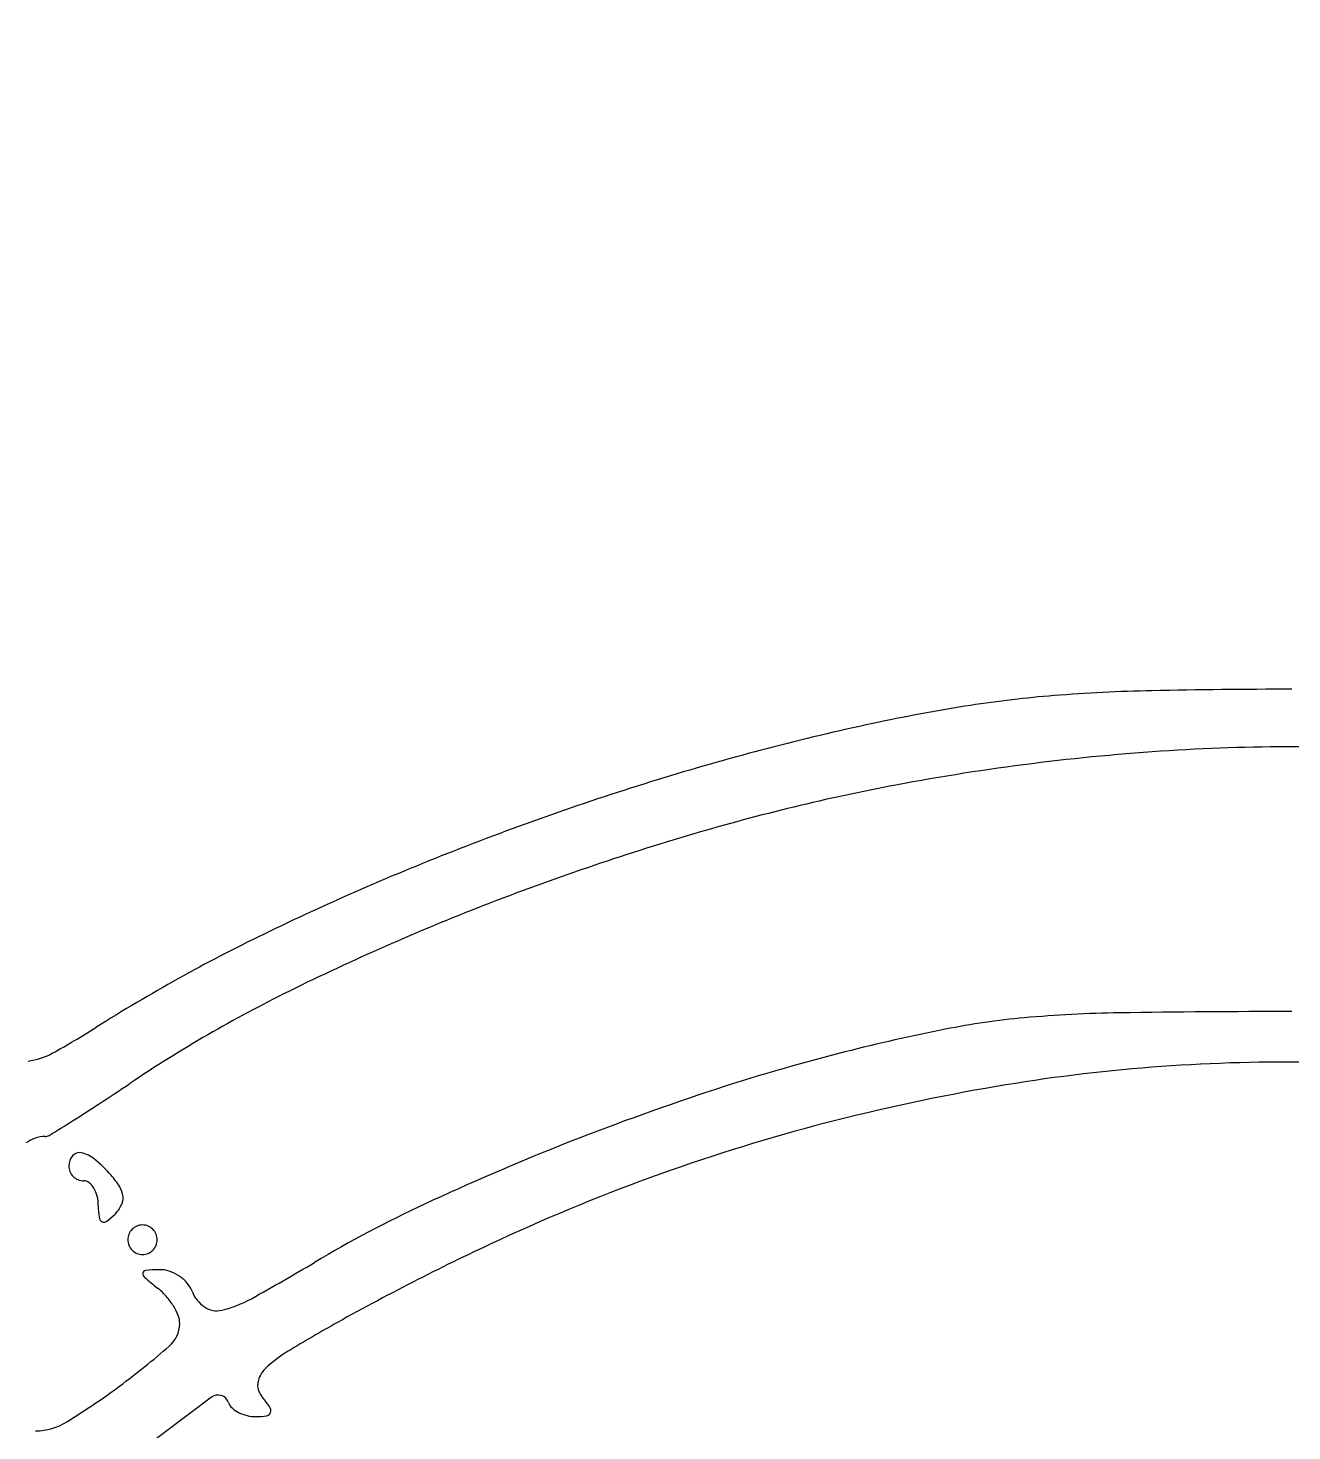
# Model space of a CAD drawing. Header units: metres. Extents: x -22 to 82, y -7 to 32.
# Drawn here: x 10.1357 to 10.3171, y 28.1627 to 28.364 of the extents above; entities that cross this region are included whole.
import ezdxf

# ---------------------------------------------------------------- set-up
doc = ezdxf.new("R2010")
doc.units = ezdxf.units.M
doc.header["$LTSCALE"] = 2
doc.header["$MEASUREMENT"] = 0
doc.layers.add('ZSILUETAEDIFICIO', color=253, linetype='CONTINUOUS')
doc.layers.add('ZVEREDA', color=253, linetype='CONTINUOUS')

msp = doc.modelspace()

# ---------------------------------------------------------------- hatches: boundary and pattern name
at = {"layer": 'ZVEREDA'}
h = msp.add_hatch(dxfattribs=at)
h.set_pattern_fill('AR-SAND', color=256, scale=0.08)
h.set_pattern_definition([(37.50000000000001, (100.3217642182751, 117.4581959786875), (-0.0050394686487687, 0.1541459015210527), [0, -0.1216, 0, -0.136, 0, -0.13]), (7.499999999999999, (100.3217642182751, 117.4581959786875), (0.1415821364214182, 0.2257716852183792), [0, -0.0656, 0, -0.1096, 0, -0.042]), (327.5, (100.2233642182753, 117.4581959786875), (0.2491313489401196, 0.0004527242829572), [0, -0.04, 0, -0.144, 0, -0.188]), (317.5, (100.2233642182753, 117.4581959786875), (0.2404901283657835, 0.0702140451947399), [0, -0.02, 0, -0.0944, 0, -0.108])])
h.paths.add_polyline_path([(31.4583351261974, 30.10001185127862), (-5.580466054143699, 30.14202237673669), (-5.496152509190097, 24.7095630808688), (0.5053741138006274, 24.71459050236479), (0.5053741138006274, 23.02514520136083), (2.905374113800207, 23.02514520136083), (2.905811148500817, 24.71459050236479), (7.70575982083821, 24.71459050236479), (7.70575982083821, 23.02524487001511), (10.1053227861378, 23.02524487001511), (10.1057598208379, 24.71459050236479), (12.50561829493628, 24.71459050236479), (14.90575982083172, 24.71459050236479), (14.90575982083172, 23.02514520136083), (17.30547676903481, 23.02514520136083), (17.30591380373539, 24.71459050236479), (22.10547676902863, 24.63459050236452), (22.10547676902863, 23.02461800278962), (24.5050398048495, 23.02461800278962), (24.5050398048495, 24.63406330379348), (31.4583221007949, 24.61459050236454), (29.30561829493013, 24.61459050236454), (29.30561829493013, 20.61092766967829), (30.50572014345363, 20.61326742045304), (30.50572014345363, 24.61459050236454), (31.4583221007949, 24.61459050236454)])
h.paths.add_polyline_path([(3.274978631708791, 29.84745587849517), (21.85115500656482, 29.84745587849517), (21.85115500656482, 26.26298918530352), (3.274978631708791, 26.26298918530352)], flags=16)
edge = h.paths.add_edge_path(flags=0)
edge.add_line((4.190763625501631, 28.45334721717251), (4.191796270515823, 28.45334721717251))
edge.add_arc((4.030850849770815, 28.47872758158093), 0.1629343160792154, 351.0385129392877, 357.3660182868147)
edge.add_arc((4.112611057247875, 28.47496619707363), 0.0810876329450389, 344.53720768220717, 357.3660765305271, ccw=False)
edge = h.paths.add_edge_path(flags=0)
edge.add_arc((4.129473601766023, 28.48361260777853), 0.0424070857397566, 8.446156974039805, 17.04280200703507)
edge.add_arc((4.048520085864993, 28.46875624364435), 0.1245244297232045, 3.3254775150875844, 12.657113459455672, ccw=False)
edge.add_arc((4.009668740244905, 28.46649875537224), 0.1634413066505545, 3.325477516473139, 5.867953198212037)
edge.add_arc((4.024461425057098, 28.46801930679646), 0.148570677863494, 5.867861931155238, 8.446156969658695)
edge = h.paths.add_edge_path(flags=0)
edge.add_arc((4.187625943115307, 27.71049756740979), 0.005506773619038, 0, 44.649192788606285, ccw=False)
edge.add_line((4.193132716734738, 27.71049756740979), (4.193170576032799, 27.71059180186387))
edge.add_arc((4.083131412969806, 27.72142825678299), 0.110571452748189, 354.3757511834748, 357.7808422671732)
edge.add_arc((4.083495542828814, 27.72707965905653), 0.1105714527485412, 354.8460124112327, 363.6003750095574)
edge.add_arc((4.265141154600997, 27.71569919341579), 0.0736096129205384, 165.585485692761, 181.0365879312016)
edge = h.paths.add_edge_path(flags=0)
edge.add_ellipse((4.155844521799992, 27.55226263330349), major_axis=(-0.004886144824328529, 0.5517489951021792), ratio=0.0764573230342362, start_angle=264.41174822548277, end_angle=281.9145976805995, ccw=False)
edge.add_arc((-177.0033036909715, 27.24610176780652), 181.2017851309283, -3.410605131648481e-12, 0.07993633669821065, ccw=False)
edge.add_line((4.198481439956822, 27.24610176779618), (4.210484766247419, 27.6590139235833))
edge.add_ellipse((4.18687514976483, 27.77778923014426), major_axis=(0.01575538398604225, -0.1077800230216994), ratio=0.5161088083865675, start_angle=337.05526251174393, end_angle=345.80434126128097, ccw=False)
edge = h.paths.add_edge_path(flags=0)
edge.add_arc((387.0379938681306, 26.57348742740584), 383.1770730560518, 179.7962796488156, 179.8227156500893, ccw=False)
edge.add_arc((63.47661150482531, 27.72394417231078), 59.61364541384286, 179.6242268241421, 179.7962796450261, ccw=False)
edge.add_arc((107.9126775625507, 27.43250698258277), 104.0506671673548, 179.4892207827528, 179.6242268252662, ccw=False)
edge.add_arc((4.908773407262004, 28.32581589378475), 1.043191389333353, 173.5744382351789, 178.1175676432889, ccw=False)
edge.add_arc((3.941956756071903, 28.43638332363668), 0.0700943375474026, 136.9440126095541, 174.9430767679891, ccw=False)
edge.add_arc((3.939591411760631, 28.44492007257332), 0.0627084935053294, 98.57263522089539, 141.1716653543758, ccw=False)
edge.add_arc((3.971787529488921, 28.27408536092594), 0.2365196678389941, 91.78341864015289, 100.1162303726033, ccw=False)
edge.add_arc((4.161354391850892, 22.18584956753244), 6.327705978506592, 91.01273401402932, 91.78341864030182, ccw=False)
edge.add_line((4.049514576590127, 28.51256710557305), (4.169165289891879, 28.51468221717266))
edge.add_line((4.169165289891879, 28.51468221717232), (4.179750299263304, 28.53043944484654))
edge.add_arc((4.190827730734469, 28.52494372944767), 0.0123657743692955, 51.76101418273163, 153.6131534045893, ccw=False)
edge.add_line((4.198481439891822, 28.53465625290397), (4.198481439891822, 28.53636044799151))
edge.add_arc((4.193339192636984, 28.51586697619842), 0.0211287740527576, 75.9140893002533, 183.0668013861589)
edge.add_line((4.172240678425823, 28.51473658199643), (4.049514576590127, 28.51256710557305))
edge.add_arc((4.161354391844498, 22.18584956753244), 6.327705978506354, 91.01273401397248, 91.78341864024476)
edge.add_arc((3.971787529489319, 28.27408536092594), 0.2365196678390667, 91.78341864027549, 100.1162378328985)
edge.add_arc((3.941258338745911, 28.44519436956017), 0.0627084935053418, 100.1162378329312, 120.5228893311077)
edge.add_arc((3.942263761789718, 28.43729516592452), 0.0700943375474093, 117.9506432260986, 158.4595108276586)
edge.add_arc((4.001405707587139, 28.41591235581501), 0.1329691207264811, 159.2459526752788, 175.8968395766796)
edge.add_arc((4.909294928725814, 28.35078371074917), 1.04319138933335, 175.8968395763732, 179.4892207827571)
edge.add_arc((107.9126775622392, 27.43250698108915), 104.0506671670563, 179.4892207819287, 179.6242268244366)
edge.add_arc((63.47661150489225, 27.72394417644966), 59.6136454138861, 179.6242268281098, 179.7962796489794)
edge.add_arc((387.0379938451551, 26.57348740949783), 383.1770730331307, 179.7962796461218, 179.8227156473993)
edge.add_line((3.862755088178147, 27.75911035599103), (3.884622839891307, 27.72070371717251))
edge.add_arc((3.929255688633731, 27.74845655913333), 0.0525576961415898, 211.8734753522308, 222.0820973833024)
edge.add_arc((3.940104661909288, 27.75825274944765), 0.0671749997825091, 222.0818102784924, 230.2563674642507)
edge.add_arc((3.958449832274908, 27.78343227505326), 0.0982851158739191, 231.4181484407944, 254.9741783521728)
edge.add_arc((3.959368323424485, 27.7758030788865), 0.0911999037654329, 253.1739702547738, 268.217256623099)
edge.add_arc((3.968627737210397, 41.24924821526616), 13.56460629090511, 269.9489048779313, 270.3532500274084)
edge.add_arc((4.049525169780992, 16.95504494612499), 10.72985513343538, 89.5075836061958, 89.98540653837108, ccw=False)
edge.add_arc((4.130247462298712, 27.54011210430104), 0.1448483138350315, 64.17034698782749, 85.44946313993978, ccw=False)
edge.add_arc((4.191746138397974, 27.66642980881176), 0.0043674083606586, 1.4282544963651844, 68.34992075025048, ccw=False)
edge.add_arc((4.197384248272812, 27.67701561994579), 0.0105538936861254, 212.0429010611537, 263.0773218994982, ccw=False)
edge.add_arc((4.200612712082403, 27.70999352945552), 0.0404527841329601, 231.8085000024286, 252.4850053579366, ccw=False)
edge.add_arc((4.161788889977004, 27.66257060467501), 0.0208577567284913, 48.53142696656482, 82.63062587060486)
edge.add_arc((4.11933816690663, 27.13308106570912), 0.5520225538390414, 85.31102351279071, 89.99478211468639)
edge.add_arc((4.118411279294634, 16.9552485283175), 10.72985513343608, 89.99478211606726, 90.35325002811415)
edge.add_arc((4.073781246147718, 41.2494889468843), 13.56460629090747, 269.50474175352076, 269.9090879921701, ccw=False)
edge.add_arc((3.956613111675125, 27.77658927219733), 0.0911999037654514, 239.2648217281377, 269.94890487625094, ccw=False)
edge.add_arc((3.940104661909288, 27.75825274944765), 0.0671749997825307, 215.766892496466, 243.3781184107606, ccw=False)
edge.add_line((3.885598753388649, 27.71898970661965), (3.862755088177721, 27.75911035598011))
edge = h.paths.add_edge_path(flags=0)
edge.add_arc((3.982208672812931, 27.77710128656037), 0.0039699795081061, 57.093542815945284, 128.0095147918335, ccw=False)
edge.add_arc((3.983777369758798, 27.77691396217733), 0.0035691351575788, -36.39606693346491, 80.51639118771561, ccw=False)
edge.add_arc((3.985008823383225, 27.77555727172944), 0.0018093348073117, 293.7971605359992, 335.12409378026587, ccw=False)
edge.add_arc((3.984854518882713, 27.77590723729099), 0.002191808038586, 257.1681723130867, 293.7964911424778, ccw=False)
edge.add_arc((3.98554989726631, 27.77896024180501), 0.0053230039216045, 238.282669802615, 257.1684968903267, ccw=False)
edge.add_arc((3.980302814458611, 27.77683864407101), 0.0034331700992157, 99.02971341141892, 315.4979837284754, ccw=False)
edge = h.paths.add_edge_path(flags=0)
edge.add_arc((4.003867887505493, 27.77651366478631), 0.0041965817445002, 179.5419055987072, 270.4580944011244)
edge.add_arc((4.003949051078308, 27.77651352882827), 0.0041965817444636, 269.3499522369119, 383.1232100615633)
edge.add_arc((4.003864094692489, 27.77672872215237), 0.0041965817444639, 19.96411019100292, 182.4788541983977)
edge = h.paths.add_edge_path(flags=0)
edge.add_arc((3.979353550216473, 28.42993420992462), 0.0009651872828333, 125.0907544769644, 237.6009057839097)
edge.add_arc((3.995965221876986, 28.40704187017155), 0.0279429480104366, 127.8062335931203, 268.779035296377)
edge.add_line((3.995369806797299, 28.37910526650563), (4.002718144077988, 28.38645734180113))
edge.add_arc((4.10007393273122, 28.38764962442366), 0.0973630891154655, 166.3647067637932, 180.7016464897838, ccw=False)
edge.add_arc((3.991574634341134, 28.42003595056144), 0.0167827455633406, 325.7976337708378, 488.477492724186)
edge.add_arc((3.995342312636922, 28.45231582363164), 0.0238394652163404, 233.4109544616884, 272.5958997522416)
edge.add_arc((3.987035091752404, 28.42505208948006), 0.0100004255996245, 20.17316381762081, 145.4473270086913)

# ---------------------------------------------------------------- linework, layer by layer
at = {"layer": 'ZSILUETAEDIFICIO'}
for centre, radius, start, end in [((10.30196840242181, 28.0290405707608), 0.239924543573088, 91.1923201353964, 94.54984177903692), ((10.31707923764111, 27.30309518415135), 0.9660271821028428, 89.99999754047636, 91.19242654361582), ((10.30737957838414, 28.03105151016553), 0.2385547052415644, 98.78853069247616, 101.9808450535142), ((10.29589918350965, 28.10530936607285), 0.1634146451510795, 94.54985137535719, 98.78856814394037), ((10.33343777515049, 27.90825447551867), 0.3640861408932871, 101.9808121356421, 106.8541148881385), ((10.31797572277242, 27.96600374873583), 0.2948746488141691, 86.0612432539033, 93.5986491012109), ((10.31946806259361, 27.94227494599755), 0.3186503329796299, 93.59865121430353, 100.7102118325744), ((10.34757209215221, 27.86160229750755), 0.4128324702863972, 106.854261216444, 111.2893175813704), ((10.31602700930063, 27.96046903561216), 0.3001336987105154, 100.7102332632998, 106.4388470398971), ((10.3375288833833, 27.8875945390908), 0.3761141095563941, 106.4388533454557, 111.2757323332773), ((10.3381086175539, 27.88588884563717), 0.3867672871589078, 111.2893505493004, 115.85270000077), ((10.32906745423972, 27.90932244471452), 0.3527967841195555, 111.2756305184185, 116.2380444584488), ((10.2766045750466, 28.01281862865528), 0.2457214894134819, 115.8527646617718, 122.263177664546), ((10.25968015103382, 28.05009953761282), 0.195848424042037, 116.2379817859946, 123.9480005517351), ((10.29498672651081, 28.0413896722788), 0.1813252491158538, 90.83716394534603, 95.16271079485887), ((10.31707986982633, 26.52955300587132), 1.693323335382831, 90.00001998767794, 90.83722219394488), ((10.08029654479265, 28.32378998712426), 0.1220284644007574, 298.8441318083462, 302.2630611037694), ((10.32457440513852, 27.93366824323545), 0.2923309138818729, 101.2926019972181, 104.1909263720774), ((10.28831190553069, 28.11526612047214), 0.10714787498604, 95.16270382555791, 101.292577631246), ((10.13454046885343, 28.22530056312178), 0.0095892811156647, 276.8492019740875, 298.8437411509781), ((10.3227503157793, 27.94087977682636), 0.2848922635691102, 104.1908277230962, 108.3372146015192), ((10.31596155980949, 27.96973720784763), 0.2458840419180312, 89.19391946594837, 99.67860207089164), ((9.926986927243235, 28.54430501382103), 0.3999064197237689, 303.1914227815923, 303.9479535064343), ((10.32434262818489, 27.9205952249265), 0.2957355894619872, 99.67859504452346, 104.5473162049077), ((10.35473929307841, 27.84436296794075), 0.3865720996525126, 108.3371489980837, 111.6355538646626), ((10.02314248266131, 28.39731439971581), 0.2242586714557489, 302.025100944778, 303.1916329415058), ((9.857930025270718, 28.66145977132317), 0.5358159429350207, 301.6052576266013, 302.0246622644583), ((10.31885551200523, 27.94174123180551), 0.2738892613761386, 104.5473663938946, 109.7044910373714), ((10.13813091636101, 28.20046988289914), 0.0044766833548419, 89.99983683707667, 126.9868112456913), ((10.13813091149791, 28.20609332148331), 0.0011467552291558, 270.0008799280201, 301.6063962804325), ((10.14383490728662, 28.20071657291697), 0.002300628177191, 139.9852695664473, 180.0001659370233), ((10.14304474248112, 28.20137992765729), 0.001268930580541, 77.77666384288986, 139.984629397305), ((10.14235031010662, 28.19817400479434), 0.0045492015635212, 50.24005422618396, 77.77764354251251), ((10.3461946105779, 27.86590488987781), 0.3633974151939343, 111.6355296061872, 115.0056536060257), ((10.14363256998132, 28.2007165894093), 0.0020982908719379, 180.0006322764197, 202.6246928509859), ((10.13158530526081, 28.18523537217067), 0.021380527818126, 41.5017987523768, 50.23952355644134), ((10.14366122961812, 28.20072847532316), 0.0021293174229968, 202.6232414617345, 224.9992115355853), ((10.1436611881779, 28.20072851676264), 0.0021293174225635, 225.000788477385, 247.3767585472173), ((10.1436493022654, 28.20069985712695), 0.0020982908730643, 247.3753071356481, 269.999367711152), ((10.1436492644427, 28.19728376423615), 0.0013178020180398, 52.24678315479512, 89.99936230536933), ((10.14277179447873, 28.196150499488), 0.0027510649124188, 30.46666815798878, 52.24841555116916), ((10.13831288539151, 28.19118767778883), 0.0123977511555381, 31.832341748611, 41.50225226889806), ((10.32159748112213, 27.93408511500348), 0.282021574646388, 109.7044920629465, 114.7830460910649), ((10.14158065459949, 28.19544988930926), 0.0041329725902719, 13.02433637825252, 30.46557160090794), ((10.1396618900383, 28.19500610576216), 0.0061023890713301, 359.9996290565335, 13.02381794149277), ((10.14612696233033, 28.19603877208652), 0.0032003105179584, 5.364814443719869, 31.83153989611647), ((10.14700971444222, 28.19612162581427), 0.0023136786728922, 332.8673084273249, 5.365899313622161), ((10.15895657662423, 28.19500602502728), 0.0131922975147575, 179.9998209463033, 187.1878542502884), ((10.14448331298013, 28.19741638531883), 0.0051525352239689, 314.9995837711164, 332.86616987987), ((10.26776872318149, 28.03404649255913), 0.1778651582514997, 115.0056621798928, 120.7569508560393), ((10.14666455966079, 28.19345582607326), 0.0008029150513353, 187.1876200771336, 242.4367773695306), ((10.14659650597264, 28.193325504413), 0.0006558945130621, 242.4390734181274, 306.032185343147), ((10.14132094023782, 28.20057880448263), 0.009624838470426, 306.0298119591056, 314.9995817731066), ((10.1521211881784, 28.19012961574555), 0.0021293174226753, 112.6232414641004, 134.9992115355853), ((10.15210930226502, 28.19015827538101), 0.0020982908731622, 90.0006322764197, 112.6246928505159), ((10.1521092559544, 28.19015827538232), 0.0020982908719275, 67.37530714900383, 89.9993677235803), ((10.15209737004062, 28.19012961574555), 0.0021293174227384, 45.0007884644147, 67.37675853589961), ((10.15209256998173, 28.19014154309878), 0.0020982908723822, 157.3753071480579, 179.9993677235803), ((10.15209256998131, 28.19014158940928), 0.0020982908719379, 180.0006322764197, 202.6246928509859), ((10.15212122961773, 28.19012965718485), 0.002129317422616, 135.0007884557555, 157.3767585279062), ((10.1520973286008, 28.19012965718485), 0.0021293174229968, 22.62324146737595, 44.9992115355853), ((10.15212598823723, 28.19014154309878), 0.0020982908724451, 0.0006322764196846798, 22.62469285194217), ((10.15212598823771, 28.19014158940928), 0.0020982908719275, 337.3753071490141, 359.9993677235803), ((10.34512495088731, 27.88312704360402), 0.3381488129027465, 114.7830200226918, 119.215327219317), ((10.15212122961773, 28.19015347532337), 0.0021293174226753, 202.6232414720938, 224.9992115442445), ((10.1521211881784, 28.19015351676262), 0.0021293174227384, 225.0007884644147, 247.3767585358996), ((10.15210930226539, 28.19012485712716), 0.0020982908732917, 247.3753071380249, 269.999367711152), ((10.15210925595397, 28.19012485712602), 0.0020982908721129, 270.000632288848, 292.6246928624541), ((10.15209737004062, 28.19015351676262), 0.0021293174226753, 292.6232414641004, 314.9992115355853), ((10.1520973286008, 28.19015347532337), 0.0021293174230358, 315.0007884644147, 337.3767585326241), ((10.15509684798172, 28.15637673468029), 0.0294730707163477, 91.10833412366742, 94.95091653990892), ((10.15461015216462, 28.18153923019901), 0.0043058687767786, 71.92421681189762, 91.10980051673366), ((9.999105643065974, 28.4855061651873), 0.347487758012637, 299.0305834963074, 300.7567580994133), ((10.15288044546222, 28.18529185304874), 0.0007142932918639, 174.6368786923334, 229.1196954233764), ((10.1525897049348, 28.18531914256874), 0.0004222748469722, 94.9519425843939, 174.6362364275064), ((10.19241225042401, 28.23095798661535), 0.0611142879808682, 229.1182582363575, 231.3930551596221), ((10.15415765543432, 28.180153243728), 0.0057638508674129, 56.50457501756883, 71.92294275718116), ((10.1541975849652, 28.18021357846425), 0.0056915000012036, 40.98903410933555, 56.50458986060045), ((10.1554312254145, 28.18128547166981), 0.0040572344790137, 20.99412772280542, 40.9898828418989), ((10.14821688453071, 28.17560901612165), 0.0097146531464547, 41.35448905120785, 51.3936175664377), ((10.14766527427602, 28.17512359990252), 0.0104494339109397, 31.8490552735046, 41.35401377680331), ((10.16368534836812, 28.18445291197332), 0.0047837622866279, 200.9935680325763, 235.7939032738479), ((10.14907074840383, 28.17599664269807), 0.008794876192402, 21.69471760401016, 31.849359098194), ((10.16276902526332, 28.18310490019036), 0.0031537979313475, 235.7939865198589, 283.290170806858), ((10.1596782440044, 28.19618974962128), 0.0165987305607834, 283.2902514098915, 299.0307325689242), ((10.15306497768941, 28.17818763503516), 0.0043870334610588, 310.9908896753031, 358.7723232297546), ((10.15450059197272, 28.17815688288817), 0.0029510898462241, 358.7720617436437, 21.69430522915025), ((10.29663979521698, 27.96982747598378), 0.2388121364186158, 119.2154361864964, 121.1804040910833), ((10.07659136731189, 28.26618898878166), 0.1209737022759975, 306.6593016861288, 310.9908051714247), ((10.18262949823361, 28.15822616860851), 0.0186022020356172, 121.1802910306805, 133.9003984896337), ((10.17225533781013, 28.16900639276952), 0.0036410377275718, 133.9006875745909, 169.6360520993764), ((10.08657571978191, 28.25277379423034), 0.1042508215714227, 301.6335267112848, 306.6593942341618), ((10.16295720719583, 28.16627133668862), 0.0015770382445904, 19.17189098914572, 126.5981290122278), ((10.17095339566842, 28.16924448201354), 0.0023175046419983, 169.635683951977, 219.6901480166457), ((10.15349120270298, 28.15475204572056), 0.0203752010775014, 34.18464614800275, 39.6903986991059), ((10.64597300065023, 27.51584860841149), 0.8117338022018764, 126.5982536306381, 127.9673772906343), ((10.16623931678743, 28.16741250260685), 0.0018978003162735, 199.1724492040417, 227.4958080005166), ((10.1678570001275, 28.16917754230531), 0.0042920151195859, 227.4949728943856, 242.8866471777044), ((10.1694998403411, 28.16562523816066), 0.0010231264375501, 345.7427218242313, 34.18447778116213), ((10.13663557070572, 28.17150926088681), 0.0088049570510567, 270.9107782729355, 301.6335076044834), ((10.16833764205441, 28.17011644773527), 0.0053467947468806, 242.88756667004, 256.7230210160116), ((10.16840703793761, 28.17041016248464), 0.0056485962305591, 256.7221398814975, 269.9996568681684), ((10.16840705827889, 28.17430497191299), 0.0095434056590238, 269.999674782355, 279.3945835236406), ((10.16985819944671, 28.16553418269064), 0.0006533801094705, 279.3947316377609, 345.7423301841211)]:
    msp.add_arc(centre, radius, start, end, dxfattribs=at)

doc.saveas('drawing.dxf')
